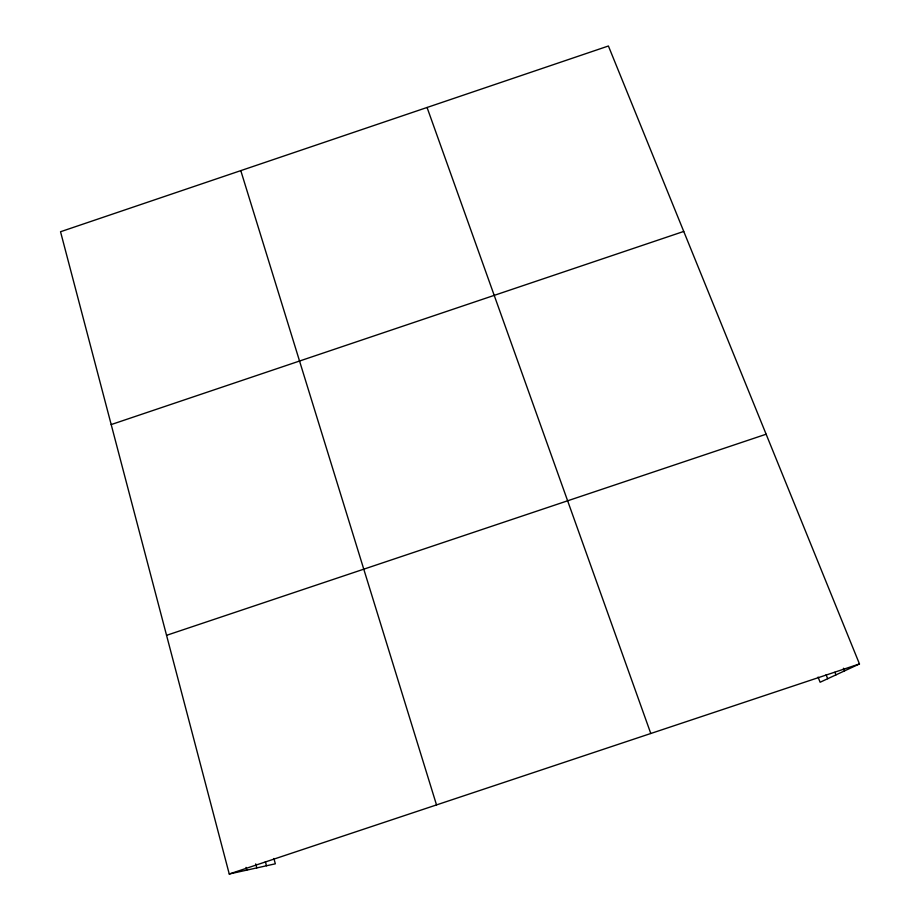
<?xml version="1.0" encoding="UTF-8"?>
<svg xmlns="http://www.w3.org/2000/svg" width="920" height="920" viewBox="0 0 920 920"><rect width="100%" height="100%" fill="white"/><g stroke="black" fill="none" stroke-linecap="round" stroke-linejoin="round"><path stroke-width="1.38" d="M273.884 858.486L275.333 863.811L229.252 874L60.536 231.736L608.407 46L859.464 663.941L820.122 682.237L818.075 677.097M111.193 424.568L683.744 231.437M166.554 635.329L766.13 434.217M229.252 874L859.464 663.941M843.421 668.242L844.491 670.898M834.911 672.29L835.946 674.877M826.091 674.762L827.666 678.73M427.064 107.479L650.785 733.493M240.787 170.625L436.517 804.919M265.374 861.66L266.478 865.766M255.714 863.891L256.795 867.905M246.042 867.364L246.778 870.124"/></g></svg>
